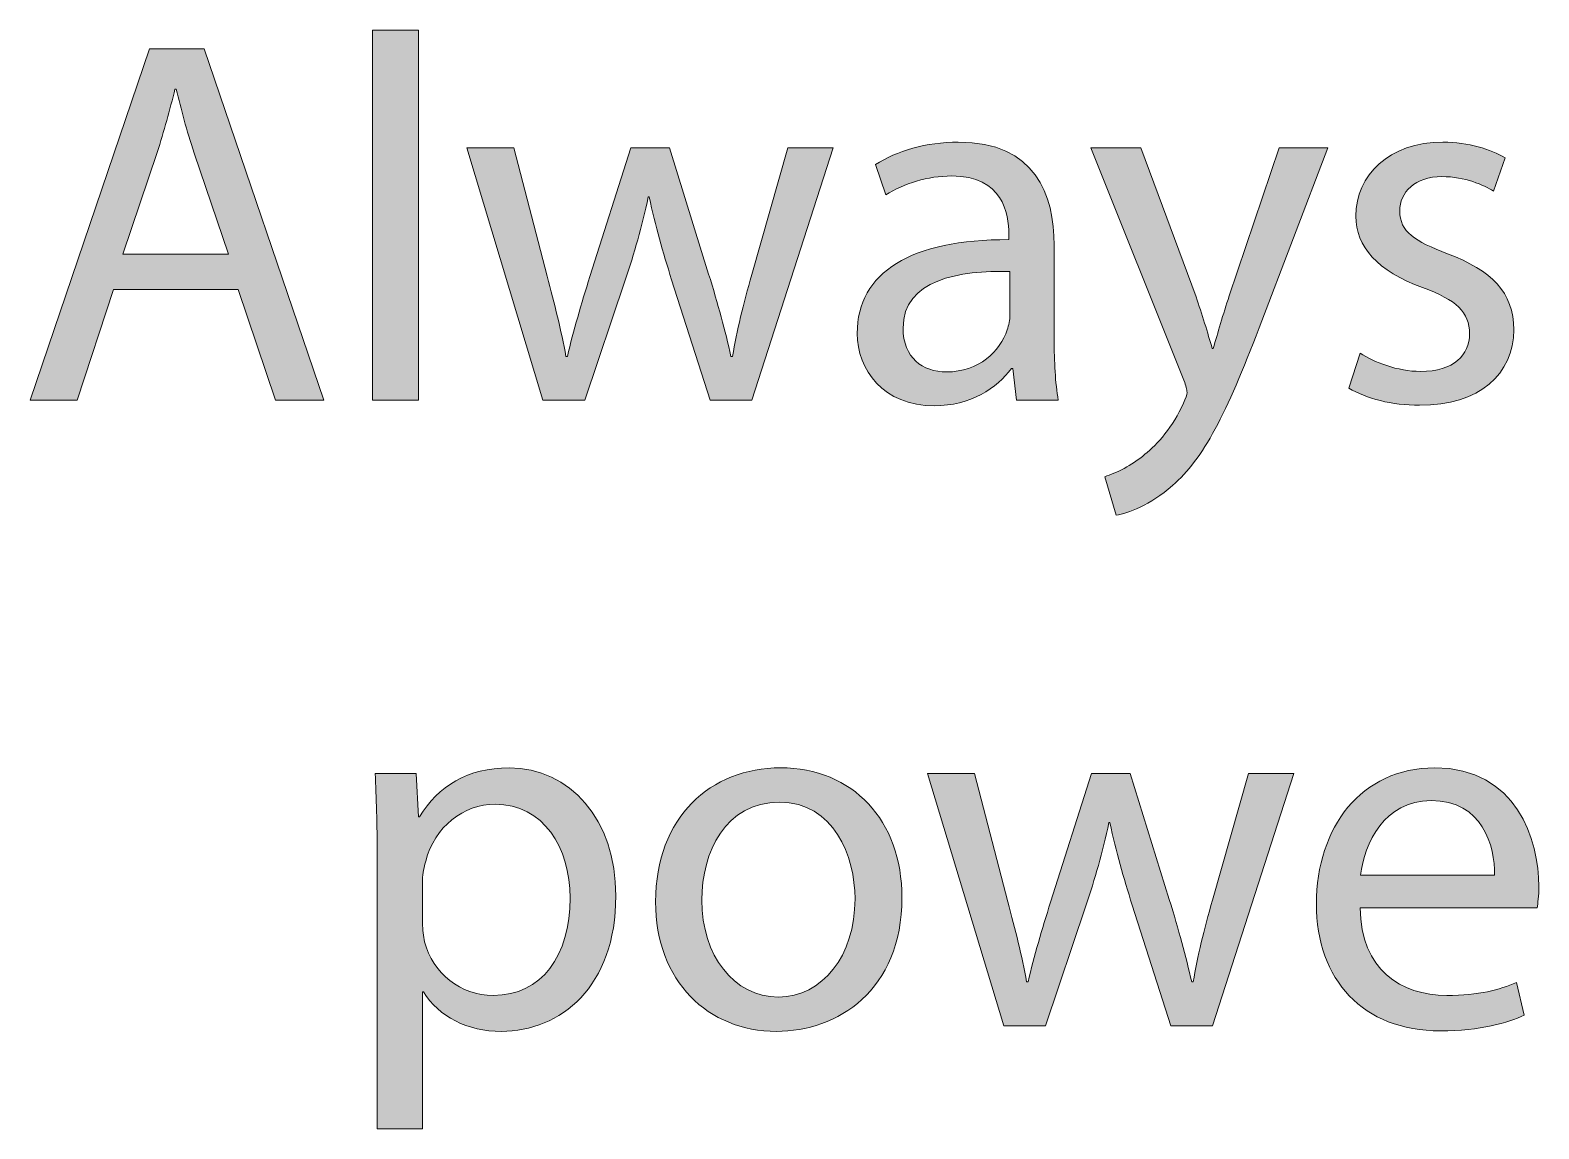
# Model space of a CAD drawing. Header units: inches. Extents: x 8 to 595, y -723 to -313.
# Drawn here: x 157.07 to 169.32, y -606.92 to -598 of the extents above; entities that cross this region are included whole.
import ezdxf

# ---------------------------------------------------------------- set-up
doc = ezdxf.new("R2010")
doc.units = ezdxf.units.IN
doc.header["$MEASUREMENT"] = 0
doc.layers.add('Layer 1', color=7, linetype='Continuous')

# ---------------------------------------------------------------- blocks, each defined once
blk = doc.blocks.new('block 14')
at = {"layer": 'Layer 1', "true_color": 0x00a550}
h = blk.add_hatch(color=114, dxfattribs=at)
h.dxf.hatch_style = 2
h.paths.add_polyline_path([(159.848, -597.997), (160.22, -597.997), (160.22, -601.001), (159.848, -601.001)])
h = blk.add_hatch(color=114, dxfattribs=at)
h.dxf.hatch_style = 2
h.paths.add_polyline_path([(157.744, -600.104), (157.448, -601.001), (157.067, -601.001), (158.036, -598.149), (158.48, -598.149), (159.453, -601.001), (159.06, -601.001), (158.755, -600.104)])
edge = h.paths.add_edge_path()
edge.add_spline(control_points=[(158.679, -599.816), (158.679, -599.816), (158.4, -598.995), (158.4, -598.995), (158.336, -598.809), (158.294, -598.64), (158.252, -598.475), (158.252, -598.475), (158.243, -598.475), (158.243, -598.475), (158.201, -598.644), (158.154, -598.818), (158.099, -598.991), (158.099, -598.991), (157.82, -599.816), (157.82, -599.816), (157.82, -599.816), (158.679, -599.816), (158.679, -599.816)], knot_values=[0, 0, 0, 0, 1, 1, 1, 2, 2, 2, 3, 3, 3, 4, 4, 4, 5, 5, 5, 6, 6, 6, 6], degree=3, periodic=1)
h = blk.add_hatch(color=114, dxfattribs=at)
h.dxf.hatch_style = 2
edge = h.paths.add_edge_path()
edge.add_spline(control_points=[(160.996, -598.953), (160.996, -598.953), (161.266, -599.994), (161.266, -599.994), (161.326, -600.222), (161.38, -600.434), (161.419, -600.646), (161.419, -600.646), (161.431, -600.646), (161.431, -600.646), (161.478, -600.438), (161.545, -600.218), (161.613, -599.998), (161.613, -599.998), (161.947, -598.953), (161.947, -598.953), (161.947, -598.953), (162.261, -598.953), (162.261, -598.953), (162.261, -598.953), (162.578, -599.977), (162.578, -599.977), (162.654, -600.222), (162.713, -600.438), (162.759, -600.646), (162.759, -600.646), (162.772, -600.646), (162.772, -600.646), (162.806, -600.438), (162.861, -600.222), (162.929, -599.981), (162.929, -599.981), (163.221, -598.953), (163.221, -598.953), (163.221, -598.953), (163.589, -598.953), (163.589, -598.953), (163.589, -598.953), (162.929, -601.001), (162.929, -601.001), (162.929, -601.001), (162.591, -601.001), (162.591, -601.001), (162.591, -601.001), (162.277, -600.023), (162.277, -600.023), (162.205, -599.795), (162.146, -599.592), (162.095, -599.351), (162.095, -599.351), (162.087, -599.351), (162.087, -599.351), (162.036, -599.596), (161.973, -599.808), (161.901, -600.028), (161.901, -600.028), (161.571, -601.001), (161.571, -601.001), (161.571, -601.001), (161.232, -601.001), (161.232, -601.001), (161.232, -601.001), (160.614, -598.953), (160.614, -598.953), (160.614, -598.953), (160.996, -598.953), (160.996, -598.953)], knot_values=[0, 0, 0, 0, 1, 1, 1, 2, 2, 2, 3, 3, 3, 4, 4, 4, 5, 5, 5, 6, 6, 6, 7, 7, 7, 8, 8, 8, 9, 9, 9, 10, 10, 10, 11, 11, 11, 12, 12, 12, 13, 13, 13, 14, 14, 14, 15, 15, 15, 16, 16, 16, 17, 17, 17, 18, 18, 18, 19, 19, 19, 20, 20, 20, 21, 21, 21, 22, 22, 22, 22], degree=3, periodic=1)
h = blk.add_hatch(color=114, dxfattribs=at)
h.dxf.hatch_style = 2
edge = h.paths.add_edge_path()
edge.add_spline(control_points=[(165.08, -601.001), (165.08, -601.001), (165.05, -600.743), (165.05, -600.743), (165.05, -600.743), (165.037, -600.743), (165.037, -600.743), (164.923, -600.904), (164.703, -601.047), (164.411, -601.047), (163.997, -601.047), (163.785, -600.755), (163.785, -600.459), (163.785, -599.964), (164.225, -599.693), (165.016, -599.698), (165.016, -599.698), (165.016, -599.655), (165.016, -599.655), (165.016, -599.486), (164.97, -599.181), (164.551, -599.181), (164.361, -599.181), (164.162, -599.241), (164.018, -599.334), (164.018, -599.334), (163.933, -599.088), (163.933, -599.088), (164.102, -598.978), (164.348, -598.906), (164.606, -598.906), (165.232, -598.906), (165.385, -599.334), (165.385, -599.744), (165.385, -599.744), (165.385, -600.51), (165.385, -600.51), (165.385, -600.688), (165.393, -600.861), (165.418, -601.001), (165.418, -601.001), (165.08, -601.001), (165.08, -601.001)], knot_values=[0, 0, 0, 0, 1, 1, 1, 2, 2, 2, 3, 3, 3, 4, 4, 4, 5, 5, 5, 6, 6, 6, 7, 7, 7, 8, 8, 8, 9, 9, 9, 10, 10, 10, 11, 11, 11, 12, 12, 12, 13, 13, 13, 14, 14, 14, 14], degree=3, periodic=1)
edge = h.paths.add_edge_path()
edge.add_spline(control_points=[(165.025, -599.956), (164.618, -599.948), (164.157, -600.019), (164.157, -600.417), (164.157, -600.658), (164.318, -600.772), (164.509, -600.772), (164.775, -600.772), (164.944, -600.603), (165.004, -600.43), (165.016, -600.392), (165.025, -600.349), (165.025, -600.311), (165.025, -600.311), (165.025, -599.956), (165.025, -599.956)], knot_values=[0, 0, 0, 0, 1, 1, 1, 2, 2, 2, 3, 3, 3, 4, 4, 4, 5, 5, 5, 5], degree=3, periodic=1)
h = blk.add_hatch(color=114, dxfattribs=at)
h.dxf.hatch_style = 2
edge = h.paths.add_edge_path()
edge.add_spline(control_points=[(166.088, -598.953), (166.088, -598.953), (166.537, -600.163), (166.537, -600.163), (166.583, -600.299), (166.634, -600.459), (166.668, -600.582), (166.668, -600.582), (166.676, -600.582), (166.676, -600.582), (166.714, -600.459), (166.756, -600.303), (166.807, -600.155), (166.807, -600.155), (167.213, -598.953), (167.213, -598.953), (167.213, -598.953), (167.607, -598.953), (167.607, -598.953), (167.607, -598.953), (167.049, -600.413), (167.049, -600.413), (166.782, -601.115), (166.6, -601.475), (166.346, -601.695), (166.164, -601.855), (165.982, -601.919), (165.889, -601.936), (165.889, -601.936), (165.796, -601.623), (165.796, -601.623), (165.889, -601.593), (166.012, -601.534), (166.122, -601.441), (166.223, -601.361), (166.35, -601.217), (166.435, -601.026), (166.452, -600.988), (166.464, -600.958), (166.464, -600.938), (166.464, -600.916), (166.456, -600.887), (166.439, -600.84), (166.439, -600.84), (165.682, -598.953), (165.682, -598.953), (165.682, -598.953), (166.088, -598.953), (166.088, -598.953)], knot_values=[0, 0, 0, 0, 1, 1, 1, 2, 2, 2, 3, 3, 3, 4, 4, 4, 5, 5, 5, 6, 6, 6, 7, 7, 7, 8, 8, 8, 9, 9, 9, 10, 10, 10, 11, 11, 11, 12, 12, 12, 13, 13, 13, 14, 14, 14, 15, 15, 15, 16, 16, 16, 16], degree=3, periodic=1)
h = blk.add_hatch(color=114, dxfattribs=at)
h.dxf.hatch_style = 2
edge = h.paths.add_edge_path()
edge.add_spline(control_points=[(167.87, -600.62), (167.98, -600.692), (168.175, -600.768), (168.361, -600.768), (168.632, -600.768), (168.759, -600.633), (168.759, -600.464), (168.759, -600.286), (168.653, -600.189), (168.378, -600.087), (168.01, -599.956), (167.836, -599.753), (167.836, -599.507), (167.836, -599.177), (168.103, -598.906), (168.543, -598.906), (168.75, -598.906), (168.932, -598.966), (169.047, -599.033), (169.047, -599.033), (168.953, -599.304), (168.953, -599.304), (168.873, -599.254), (168.725, -599.186), (168.535, -599.186), (168.314, -599.186), (168.192, -599.313), (168.192, -599.465), (168.192, -599.634), (168.314, -599.711), (168.581, -599.812), (168.936, -599.948), (169.118, -600.125), (169.118, -600.43), (169.118, -600.79), (168.839, -601.043), (168.353, -601.043), (168.128, -601.043), (167.921, -600.988), (167.777, -600.904), (167.777, -600.904), (167.87, -600.62), (167.87, -600.62)], knot_values=[0, 0, 0, 0, 1, 1, 1, 2, 2, 2, 3, 3, 3, 4, 4, 4, 5, 5, 5, 6, 6, 6, 7, 7, 7, 8, 8, 8, 9, 9, 9, 10, 10, 10, 11, 11, 11, 12, 12, 12, 13, 13, 13, 14, 14, 14, 14], degree=3, periodic=1)
h = blk.add_hatch(color=114, dxfattribs=at)
h.dxf.hatch_style = 2
edge = h.paths.add_edge_path()
edge.add_spline(control_points=[(159.886, -604.702), (159.886, -604.439), (159.878, -604.228), (159.869, -604.033), (159.869, -604.033), (160.203, -604.033), (160.203, -604.033), (160.203, -604.033), (160.22, -604.384), (160.22, -604.384), (160.22, -604.384), (160.229, -604.384), (160.229, -604.384), (160.381, -604.135), (160.622, -603.987), (160.957, -603.987), (161.452, -603.987), (161.824, -604.405), (161.824, -605.027), (161.824, -605.764), (161.376, -606.127), (160.893, -606.127), (160.622, -606.127), (160.385, -606.009), (160.263, -605.806), (160.263, -605.806), (160.254, -605.806), (160.254, -605.806), (160.254, -605.806), (160.254, -606.918), (160.254, -606.918), (160.254, -606.918), (159.886, -606.918), (159.886, -606.918), (159.886, -606.918), (159.886, -604.702), (159.886, -604.702)], knot_values=[0, 0, 0, 0, 1, 1, 1, 2, 2, 2, 3, 3, 3, 4, 4, 4, 5, 5, 5, 6, 6, 6, 7, 7, 7, 8, 8, 8, 9, 9, 9, 10, 10, 10, 11, 11, 11, 12, 12, 12, 12], degree=3, periodic=1)
edge = h.paths.add_edge_path()
edge.add_spline(control_points=[(160.254, -605.247), (160.254, -605.303), (160.263, -605.353), (160.271, -605.4), (160.339, -605.658), (160.563, -605.835), (160.829, -605.835), (161.223, -605.835), (161.452, -605.514), (161.452, -605.044), (161.452, -604.634), (161.236, -604.283), (160.843, -604.283), (160.588, -604.283), (160.352, -604.465), (160.28, -604.744), (160.267, -604.79), (160.254, -604.845), (160.254, -604.896), (160.254, -604.896), (160.254, -605.247), (160.254, -605.247)], knot_values=[0, 0, 0, 0, 1, 1, 1, 2, 2, 2, 3, 3, 3, 4, 4, 4, 5, 5, 5, 6, 6, 6, 7, 7, 7, 7], degree=3, periodic=1)
h = blk.add_hatch(color=114, dxfattribs=at)
h.dxf.hatch_style = 2
edge = h.paths.add_edge_path()
edge.add_spline(control_points=[(164.148, -605.04), (164.148, -605.797), (163.623, -606.127), (163.128, -606.127), (162.574, -606.127), (162.147, -605.721), (162.147, -605.074), (162.147, -604.388), (162.595, -603.987), (163.162, -603.987), (163.75, -603.987), (164.148, -604.414), (164.148, -605.04)], knot_values=[0, 0, 0, 0, 1, 1, 1, 2, 2, 2, 3, 3, 3, 4, 4, 4, 4], degree=3, periodic=1)
edge = h.paths.add_edge_path()
edge.add_spline(control_points=[(162.523, -605.061), (162.523, -605.51), (162.781, -605.848), (163.145, -605.848), (163.501, -605.848), (163.767, -605.514), (163.767, -605.052), (163.767, -604.706), (163.594, -604.266), (163.154, -604.266), (162.714, -604.266), (162.523, -604.672), (162.523, -605.061)], knot_values=[0, 0, 0, 0, 1, 1, 1, 2, 2, 2, 3, 3, 3, 4, 4, 4, 4], degree=3, periodic=1)
h = blk.add_hatch(color=114, dxfattribs=at)
h.dxf.hatch_style = 2
edge = h.paths.add_edge_path()
edge.add_spline(control_points=[(164.738, -604.033), (164.738, -604.033), (165.008, -605.074), (165.008, -605.074), (165.068, -605.303), (165.123, -605.514), (165.161, -605.726), (165.161, -605.726), (165.173, -605.726), (165.173, -605.726), (165.22, -605.518), (165.287, -605.298), (165.355, -605.078), (165.355, -605.078), (165.689, -604.033), (165.689, -604.033), (165.689, -604.033), (166.003, -604.033), (166.003, -604.033), (166.003, -604.033), (166.32, -605.057), (166.32, -605.057), (166.396, -605.303), (166.455, -605.518), (166.502, -605.726), (166.502, -605.726), (166.515, -605.726), (166.515, -605.726), (166.548, -605.518), (166.603, -605.303), (166.671, -605.061), (166.671, -605.061), (166.963, -604.033), (166.963, -604.033), (166.963, -604.033), (167.331, -604.033), (167.331, -604.033), (167.331, -604.033), (166.671, -606.081), (166.671, -606.081), (166.671, -606.081), (166.333, -606.081), (166.333, -606.081), (166.333, -606.081), (166.019, -605.103), (166.019, -605.103), (165.947, -604.875), (165.888, -604.672), (165.838, -604.431), (165.838, -604.431), (165.829, -604.431), (165.829, -604.431), (165.778, -604.676), (165.715, -604.888), (165.643, -605.108), (165.643, -605.108), (165.313, -606.081), (165.313, -606.081), (165.313, -606.081), (164.975, -606.081), (164.975, -606.081), (164.975, -606.081), (164.357, -604.033), (164.357, -604.033), (164.357, -604.033), (164.738, -604.033), (164.738, -604.033)], knot_values=[0, 0, 0, 0, 1, 1, 1, 2, 2, 2, 3, 3, 3, 4, 4, 4, 5, 5, 5, 6, 6, 6, 7, 7, 7, 8, 8, 8, 9, 9, 9, 10, 10, 10, 11, 11, 11, 12, 12, 12, 13, 13, 13, 14, 14, 14, 15, 15, 15, 16, 16, 16, 17, 17, 17, 18, 18, 18, 19, 19, 19, 20, 20, 20, 21, 21, 21, 22, 22, 22, 22], degree=3, periodic=1)
h = blk.add_hatch(color=114, dxfattribs=at)
h.dxf.hatch_style = 2
edge = h.paths.add_edge_path()
edge.add_spline(control_points=[(167.87, -605.125), (167.879, -605.628), (168.2, -605.835), (168.573, -605.835), (168.839, -605.835), (169, -605.789), (169.139, -605.73), (169.139, -605.73), (169.203, -605.996), (169.203, -605.996), (169.072, -606.056), (168.848, -606.123), (168.522, -606.123), (167.891, -606.123), (167.515, -605.708), (167.515, -605.091), (167.515, -604.473), (167.879, -603.987), (168.475, -603.987), (169.144, -603.987), (169.322, -604.575), (169.322, -604.951), (169.322, -605.027), (169.313, -605.087), (169.309, -605.125), (169.309, -605.125), (167.87, -605.125), (167.87, -605.125)], knot_values=[0, 0, 0, 0, 1, 1, 1, 2, 2, 2, 3, 3, 3, 4, 4, 4, 5, 5, 5, 6, 6, 6, 7, 7, 7, 8, 8, 8, 9, 9, 9, 9], degree=3, periodic=1)
edge = h.paths.add_edge_path()
edge.add_spline(control_points=[(168.962, -604.858), (168.966, -604.621), (168.864, -604.253), (168.446, -604.253), (168.069, -604.253), (167.904, -604.6), (167.874, -604.858), (167.874, -604.858), (168.962, -604.858), (168.962, -604.858)], knot_values=[0, 0, 0, 0, 1, 1, 1, 2, 2, 2, 3, 3, 3, 3], degree=3, periodic=1)
at = {"layer": 'Layer 1', "lineweight": 0}
for points in [[(159.848, -597.997), (160.22, -597.997), (160.22, -601.001), (159.848, -601.001), (159.848, -597.997)], [(157.744, -600.104), (157.448, -601.001), (157.067, -601.001), (158.036, -598.149), (158.48, -598.149), (159.453, -601.001), (159.06, -601.001), (158.755, -600.104), (157.744, -600.104)]]:
    blk.add_lwpolyline(points, dxfattribs=at)
for points, knots in [([(158.679, -599.816), (158.679, -599.816), (158.4, -598.995), (158.4, -598.995), (158.336, -598.809), (158.294, -598.64), (158.252, -598.475), (158.252, -598.475), (158.243, -598.475), (158.243, -598.475), (158.201, -598.644), (158.154, -598.818), (158.099, -598.991), (158.099, -598.991), (157.82, -599.816), (157.82, -599.816), (157.82, -599.816), (158.679, -599.816), (158.679, -599.816)], [0, 0, 0, 0, 1, 1, 1, 2, 2, 2, 3, 3, 3, 4, 4, 4, 5, 5, 5, 6, 6, 6, 6]), ([(160.996, -598.953), (160.996, -598.953), (161.266, -599.994), (161.266, -599.994), (161.326, -600.222), (161.38, -600.434), (161.419, -600.646), (161.419, -600.646), (161.431, -600.646), (161.431, -600.646), (161.478, -600.438), (161.545, -600.218), (161.613, -599.998), (161.613, -599.998), (161.947, -598.953), (161.947, -598.953), (161.947, -598.953), (162.261, -598.953), (162.261, -598.953), (162.261, -598.953), (162.578, -599.977), (162.578, -599.977), (162.654, -600.222), (162.713, -600.438), (162.759, -600.646), (162.759, -600.646), (162.772, -600.646), (162.772, -600.646), (162.806, -600.438), (162.861, -600.222), (162.929, -599.981), (162.929, -599.981), (163.221, -598.953), (163.221, -598.953), (163.221, -598.953), (163.589, -598.953), (163.589, -598.953), (163.589, -598.953), (162.929, -601.001), (162.929, -601.001), (162.929, -601.001), (162.591, -601.001), (162.591, -601.001), (162.591, -601.001), (162.277, -600.023), (162.277, -600.023), (162.205, -599.795), (162.146, -599.592), (162.095, -599.351), (162.095, -599.351), (162.087, -599.351), (162.087, -599.351), (162.036, -599.596), (161.973, -599.808), (161.901, -600.028), (161.901, -600.028), (161.571, -601.001), (161.571, -601.001), (161.571, -601.001), (161.232, -601.001), (161.232, -601.001), (161.232, -601.001), (160.614, -598.953), (160.614, -598.953), (160.614, -598.953), (160.996, -598.953), (160.996, -598.953)], [0, 0, 0, 0, 1, 1, 1, 2, 2, 2, 3, 3, 3, 4, 4, 4, 5, 5, 5, 6, 6, 6, 7, 7, 7, 8, 8, 8, 9, 9, 9, 10, 10, 10, 11, 11, 11, 12, 12, 12, 13, 13, 13, 14, 14, 14, 15, 15, 15, 16, 16, 16, 17, 17, 17, 18, 18, 18, 19, 19, 19, 20, 20, 20, 21, 21, 21, 22, 22, 22, 22]), ([(165.08, -601.001), (165.08, -601.001), (165.05, -600.743), (165.05, -600.743), (165.05, -600.743), (165.037, -600.743), (165.037, -600.743), (164.923, -600.904), (164.703, -601.047), (164.411, -601.047), (163.997, -601.047), (163.785, -600.755), (163.785, -600.459), (163.785, -599.964), (164.225, -599.693), (165.016, -599.698), (165.016, -599.698), (165.016, -599.655), (165.016, -599.655), (165.016, -599.486), (164.97, -599.181), (164.551, -599.181), (164.361, -599.181), (164.162, -599.241), (164.018, -599.334), (164.018, -599.334), (163.933, -599.088), (163.933, -599.088), (164.102, -598.978), (164.348, -598.906), (164.606, -598.906), (165.232, -598.906), (165.385, -599.334), (165.385, -599.744), (165.385, -599.744), (165.385, -600.51), (165.385, -600.51), (165.385, -600.688), (165.393, -600.861), (165.418, -601.001), (165.418, -601.001), (165.08, -601.001), (165.08, -601.001)], [0, 0, 0, 0, 1, 1, 1, 2, 2, 2, 3, 3, 3, 4, 4, 4, 5, 5, 5, 6, 6, 6, 7, 7, 7, 8, 8, 8, 9, 9, 9, 10, 10, 10, 11, 11, 11, 12, 12, 12, 13, 13, 13, 14, 14, 14, 14]), ([(166.088, -598.953), (166.088, -598.953), (166.537, -600.163), (166.537, -600.163), (166.583, -600.299), (166.634, -600.459), (166.668, -600.582), (166.668, -600.582), (166.676, -600.582), (166.676, -600.582), (166.714, -600.459), (166.756, -600.303), (166.807, -600.155), (166.807, -600.155), (167.213, -598.953), (167.213, -598.953), (167.213, -598.953), (167.607, -598.953), (167.607, -598.953), (167.607, -598.953), (167.049, -600.413), (167.049, -600.413), (166.782, -601.115), (166.6, -601.475), (166.346, -601.695), (166.164, -601.855), (165.982, -601.919), (165.889, -601.936), (165.889, -601.936), (165.796, -601.623), (165.796, -601.623), (165.889, -601.593), (166.012, -601.534), (166.122, -601.441), (166.223, -601.361), (166.35, -601.217), (166.435, -601.026), (166.452, -600.988), (166.464, -600.958), (166.464, -600.938), (166.464, -600.916), (166.456, -600.887), (166.439, -600.84), (166.439, -600.84), (165.682, -598.953), (165.682, -598.953), (165.682, -598.953), (166.088, -598.953), (166.088, -598.953)], [0, 0, 0, 0, 1, 1, 1, 2, 2, 2, 3, 3, 3, 4, 4, 4, 5, 5, 5, 6, 6, 6, 7, 7, 7, 8, 8, 8, 9, 9, 9, 10, 10, 10, 11, 11, 11, 12, 12, 12, 13, 13, 13, 14, 14, 14, 15, 15, 15, 16, 16, 16, 16]), ([(167.87, -600.62), (167.98, -600.692), (168.175, -600.768), (168.361, -600.768), (168.632, -600.768), (168.759, -600.633), (168.759, -600.464), (168.759, -600.286), (168.653, -600.189), (168.378, -600.087), (168.01, -599.956), (167.836, -599.753), (167.836, -599.507), (167.836, -599.177), (168.103, -598.906), (168.543, -598.906), (168.75, -598.906), (168.932, -598.966), (169.047, -599.033), (169.047, -599.033), (168.953, -599.304), (168.953, -599.304), (168.873, -599.254), (168.725, -599.186), (168.535, -599.186), (168.314, -599.186), (168.192, -599.313), (168.192, -599.465), (168.192, -599.634), (168.314, -599.711), (168.581, -599.812), (168.936, -599.948), (169.118, -600.125), (169.118, -600.43), (169.118, -600.79), (168.839, -601.043), (168.353, -601.043), (168.128, -601.043), (167.921, -600.988), (167.777, -600.904), (167.777, -600.904), (167.87, -600.62), (167.87, -600.62)], [0, 0, 0, 0, 1, 1, 1, 2, 2, 2, 3, 3, 3, 4, 4, 4, 5, 5, 5, 6, 6, 6, 7, 7, 7, 8, 8, 8, 9, 9, 9, 10, 10, 10, 11, 11, 11, 12, 12, 12, 13, 13, 13, 14, 14, 14, 14]), ([(165.025, -599.956), (164.618, -599.948), (164.157, -600.019), (164.157, -600.417), (164.157, -600.658), (164.318, -600.772), (164.509, -600.772), (164.775, -600.772), (164.944, -600.603), (165.004, -600.43), (165.016, -600.392), (165.025, -600.349), (165.025, -600.311), (165.025, -600.311), (165.025, -599.956), (165.025, -599.956)], [0, 0, 0, 0, 1, 1, 1, 2, 2, 2, 3, 3, 3, 4, 4, 4, 5, 5, 5, 5]), ([(159.886, -604.702), (159.886, -604.439), (159.878, -604.228), (159.869, -604.033), (159.869, -604.033), (160.203, -604.033), (160.203, -604.033), (160.203, -604.033), (160.22, -604.384), (160.22, -604.384), (160.22, -604.384), (160.229, -604.384), (160.229, -604.384), (160.381, -604.135), (160.622, -603.987), (160.957, -603.987), (161.452, -603.987), (161.824, -604.405), (161.824, -605.027), (161.824, -605.764), (161.376, -606.127), (160.893, -606.127), (160.622, -606.127), (160.385, -606.009), (160.263, -605.806), (160.263, -605.806), (160.254, -605.806), (160.254, -605.806), (160.254, -605.806), (160.254, -606.918), (160.254, -606.918), (160.254, -606.918), (159.886, -606.918), (159.886, -606.918), (159.886, -606.918), (159.886, -604.702), (159.886, -604.702)], [0, 0, 0, 0, 1, 1, 1, 2, 2, 2, 3, 3, 3, 4, 4, 4, 5, 5, 5, 6, 6, 6, 7, 7, 7, 8, 8, 8, 9, 9, 9, 10, 10, 10, 11, 11, 11, 12, 12, 12, 12]), ([(164.148, -605.04), (164.148, -605.797), (163.623, -606.127), (163.128, -606.127), (162.574, -606.127), (162.147, -605.721), (162.147, -605.074), (162.147, -604.388), (162.595, -603.987), (163.162, -603.987), (163.75, -603.987), (164.148, -604.414), (164.148, -605.04)], [0, 0, 0, 0, 1, 1, 1, 2, 2, 2, 3, 3, 3, 4, 4, 4, 4]), ([(164.738, -604.033), (164.738, -604.033), (165.008, -605.074), (165.008, -605.074), (165.068, -605.303), (165.123, -605.514), (165.161, -605.726), (165.161, -605.726), (165.173, -605.726), (165.173, -605.726), (165.22, -605.518), (165.287, -605.298), (165.355, -605.078), (165.355, -605.078), (165.689, -604.033), (165.689, -604.033), (165.689, -604.033), (166.003, -604.033), (166.003, -604.033), (166.003, -604.033), (166.32, -605.057), (166.32, -605.057), (166.396, -605.303), (166.455, -605.518), (166.502, -605.726), (166.502, -605.726), (166.515, -605.726), (166.515, -605.726), (166.548, -605.518), (166.603, -605.303), (166.671, -605.061), (166.671, -605.061), (166.963, -604.033), (166.963, -604.033), (166.963, -604.033), (167.331, -604.033), (167.331, -604.033), (167.331, -604.033), (166.671, -606.081), (166.671, -606.081), (166.671, -606.081), (166.333, -606.081), (166.333, -606.081), (166.333, -606.081), (166.019, -605.103), (166.019, -605.103), (165.947, -604.875), (165.888, -604.672), (165.838, -604.431), (165.838, -604.431), (165.829, -604.431), (165.829, -604.431), (165.778, -604.676), (165.715, -604.888), (165.643, -605.108), (165.643, -605.108), (165.313, -606.081), (165.313, -606.081), (165.313, -606.081), (164.975, -606.081), (164.975, -606.081), (164.975, -606.081), (164.357, -604.033), (164.357, -604.033), (164.357, -604.033), (164.738, -604.033), (164.738, -604.033)], [0, 0, 0, 0, 1, 1, 1, 2, 2, 2, 3, 3, 3, 4, 4, 4, 5, 5, 5, 6, 6, 6, 7, 7, 7, 8, 8, 8, 9, 9, 9, 10, 10, 10, 11, 11, 11, 12, 12, 12, 13, 13, 13, 14, 14, 14, 15, 15, 15, 16, 16, 16, 17, 17, 17, 18, 18, 18, 19, 19, 19, 20, 20, 20, 21, 21, 21, 22, 22, 22, 22]), ([(167.87, -605.125), (167.879, -605.628), (168.2, -605.835), (168.573, -605.835), (168.839, -605.835), (169, -605.789), (169.139, -605.73), (169.139, -605.73), (169.203, -605.996), (169.203, -605.996), (169.072, -606.056), (168.848, -606.123), (168.522, -606.123), (167.891, -606.123), (167.515, -605.708), (167.515, -605.091), (167.515, -604.473), (167.879, -603.987), (168.475, -603.987), (169.144, -603.987), (169.322, -604.575), (169.322, -604.951), (169.322, -605.027), (169.313, -605.087), (169.309, -605.125), (169.309, -605.125), (167.87, -605.125), (167.87, -605.125)], [0, 0, 0, 0, 1, 1, 1, 2, 2, 2, 3, 3, 3, 4, 4, 4, 5, 5, 5, 6, 6, 6, 7, 7, 7, 8, 8, 8, 9, 9, 9, 9]), ([(160.254, -605.247), (160.254, -605.303), (160.263, -605.353), (160.271, -605.4), (160.339, -605.658), (160.563, -605.835), (160.829, -605.835), (161.223, -605.835), (161.452, -605.514), (161.452, -605.044), (161.452, -604.634), (161.236, -604.283), (160.843, -604.283), (160.588, -604.283), (160.352, -604.465), (160.28, -604.744), (160.267, -604.79), (160.254, -604.845), (160.254, -604.896), (160.254, -604.896), (160.254, -605.247), (160.254, -605.247)], [0, 0, 0, 0, 1, 1, 1, 2, 2, 2, 3, 3, 3, 4, 4, 4, 5, 5, 5, 6, 6, 6, 7, 7, 7, 7]), ([(162.523, -605.061), (162.523, -605.51), (162.781, -605.848), (163.145, -605.848), (163.501, -605.848), (163.767, -605.514), (163.767, -605.052), (163.767, -604.706), (163.594, -604.266), (163.154, -604.266), (162.714, -604.266), (162.523, -604.672), (162.523, -605.061)], [0, 0, 0, 0, 1, 1, 1, 2, 2, 2, 3, 3, 3, 4, 4, 4, 4]), ([(168.962, -604.858), (168.966, -604.621), (168.864, -604.253), (168.446, -604.253), (168.069, -604.253), (167.904, -604.6), (167.874, -604.858), (167.874, -604.858), (168.962, -604.858), (168.962, -604.858)], [0, 0, 0, 0, 1, 1, 1, 2, 2, 2, 3, 3, 3, 3])]:
    blk.add_open_spline(points, degree=3, knots=knots, dxfattribs=at)

msp = doc.modelspace()

# ---------------------------------------------------------------- block references
at = {"layer": 'Layer 1'}
msp.add_blockref('block 14', (0, 0), dxfattribs=at)

doc.saveas('drawing.dxf')
